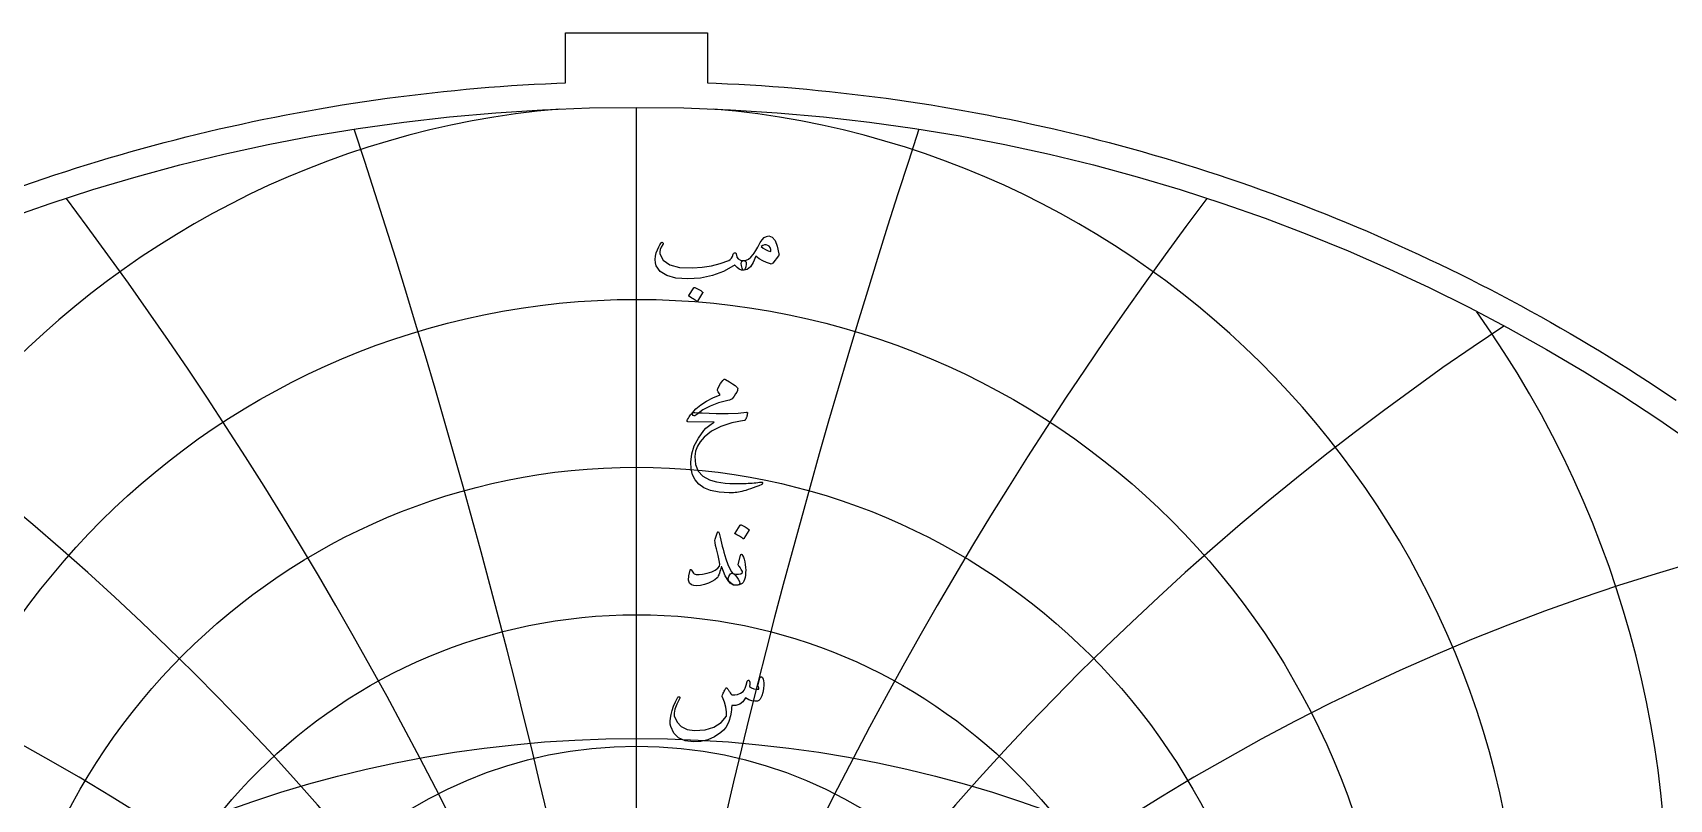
# Model space of a CAD drawing. Header units: millimetres. Extents: x -62 to 62, y -62 to 63.
# Drawn here: x -20.1 to 34.3, y 37.7 to 63.2 of the extents above; entities that cross this region are included whole.
import ezdxf

# ---------------------------------------------------------------- set-up
doc = ezdxf.new("R2010")
doc.units = ezdxf.units.MM
for name, color, linetype in [('CUT_OUTER', 1, 'Continuous'), ('ENGRAVE', 7, 'Continuous'), ('ENGRAVE_FINE', 8, 'Continuous'), ('TEXT', 5, 'Continuous')]:
    doc.layers.add(name, color=color, linetype=linetype)

msp = doc.modelspace()

# ---------------------------------------------------------------- linework, layer by layer
at = {"layer": 'CUT_OUTER'}
msp.add_lwpolyline([(-20.4003, 58.1372), (-20.0432, 58.2612), (-19.6853, 58.3831), (-19.3267, 58.5028), (-18.9674, 58.6203), (-18.6073, 58.7356), (-18.2466, 58.8486), (-17.8852, 58.9595), (-17.5231, 59.0681), (-17.1603, 59.1745), (-16.7969, 59.2787), (-16.4328, 59.3807), (-16.0682, 59.4804), (-15.7029, 59.5778), (-15.3371, 59.6731), (-14.9706, 59.7661), (-14.6036, 59.8568), (-14.2361, 59.9453), (-13.868, 60.0315), (-13.4994, 60.1154), (-13.1303, 60.1971), (-12.7606, 60.2766), (-12.3906, 60.3537), (-12.02, 60.4286), (-11.649, 60.5012), (-11.2775, 60.5716), (-10.9057, 60.6396), (-10.5334, 60.7054), (-10.1607, 60.7689), (-9.7876, 60.8301), (-9.4142, 60.889), (-9.0404, 60.9456), (-8.6663, 61), (-8.2919, 61.052), (-7.9171, 61.1017), (-7.542, 61.1491), (-7.1667, 61.1943), (-6.7911, 61.2371), (-6.4152, 61.2776), (-6.0391, 61.3158), (-5.6627, 61.3517), (-5.2862, 61.3853), (-4.9094, 61.4166), (-4.5325, 61.4456), (-4.1554, 61.4722), (-3.7781, 61.4966), (-3.4007, 61.5186), (-3.0232, 61.5383), (-2.6455, 61.5557), (-2.3625, 61.567), (-2.3625, 63.2325), (2.3625, 63.2325), (2.3625, 61.567), (2.6455, 61.5557), (3.0232, 61.5383), (3.4007, 61.5186), (3.7781, 61.4966), (4.1554, 61.4722), (4.5325, 61.4456), (4.9094, 61.4166), (5.2862, 61.3853), (5.6627, 61.3517), (6.0391, 61.3158), (6.4152, 61.2776), (6.7911, 61.2371), (7.1667, 61.1943), (7.542, 61.1491), (7.9171, 61.1017), (8.2919, 61.052), (8.6663, 61), (9.0404, 60.9456), (9.4142, 60.889), (9.7876, 60.8301), (10.1607, 60.7689), (10.5334, 60.7054), (10.9057, 60.6396), (11.2775, 60.5716), (11.649, 60.5012), (12.02, 60.4286), (12.3906, 60.3537), (12.7606, 60.2766), (13.1303, 60.1971), (13.4994, 60.1154), (13.868, 60.0315), (14.2361, 59.9453), (14.6036, 59.8568), (14.9706, 59.7661), (15.3371, 59.6731), (15.7029, 59.5778), (16.0682, 59.4804), (16.4328, 59.3807), (16.7969, 59.2787), (17.1603, 59.1745), (17.5231, 59.0681), (17.8852, 58.9595), (18.2466, 58.8486), (18.6073, 58.7356), (18.9674, 58.6203), (19.3267, 58.5028), (19.6853, 58.3831), (20.0432, 58.2612), (20.4003, 58.1372), (20.7566, 58.0109), (21.1122, 57.8824), (21.4669, 57.7518), (21.8209, 57.619), (22.174, 57.484), (22.5263, 57.3469), (22.8778, 57.2076), (23.2284, 57.0661), (23.5781, 56.9225), (23.9269, 56.7768), (24.2748, 56.6289), (24.6218, 56.4789), (24.9679, 56.3267), (25.3131, 56.1725), (25.6573, 56.0161), (26.0005, 55.8576), (26.3427, 55.697), (26.684, 55.5344), (27.0242, 55.3696), (27.3635, 55.2027), (27.7017, 55.0338), (28.0388, 54.8628), (28.3749, 54.6897), (28.71, 54.5146), (29.0439, 54.3374), (29.3768, 54.1581), (29.7085, 53.9769), (30.0392, 53.7936), (30.3687, 53.6082), (30.6971, 53.4209), (31.0243, 53.2315), (31.3503, 53.0402), (31.6752, 52.8468), (31.9988, 52.6515), (32.3213, 52.4541), (32.6425, 52.2548), (32.9625, 52.0535), (33.2813, 51.8503), (33.5988, 51.6451), (33.9151, 51.438), (34.2301, 51.2289), (34.5438, 51.0179)], dxfattribs=at)
at = {"layer": 'ENGRAVE'}
msp.add_lwpolyline([(0, -60.75), (0, 60.75)], dxfattribs=at)
for centre, radius in [((0, 0), 60.75), ((0, 29.209), 25.158), ((0, 27.4776), 21.3096), ((0, 26.1007), 17.781), ((0, 0), 39.7663), ((0, 25.0159), 14.4968)]:
    msp.add_circle(centre, radius, dxfattribs=at)
for centre, radius, start, end in [((0, 31.3822), 29.4257, 95.00297, 84.99703), ((0, 34.1219), 34.2492, 144.62105, 35.37895), ((0, 37.6103), 39.822, 166.67757, 13.32243), ((0, 42.1223), 46.4306, 183.5108, 356.4892)]:
    msp.add_arc(centre, radius, start, end, dxfattribs=at)
at = {"layer": 'ENGRAVE_FINE'}
for centre, radius, start, end in [((-261.386, -23.2997), 265.4183, 2.720215, 18.295689), ((-261.386, -23.2997), 265.4183, 2.720215, 18.295689), ((261.386, -23.2997), 265.4183, 161.704311, 177.279785), ((261.386, -23.2997), 265.4183, 161.704311, 177.279785), ((-126.6296, -23.2997), 134.7564, 5.479245, 36.957699), ((-126.6296, -23.2997), 134.7564, 5.479245, 36.957699), ((126.6296, -23.2997), 134.7564, 143.042301, 174.520755), ((126.6296, -23.2997), 134.7564, 143.042301, 174.520755), ((-79.8292, -23.2997), 92.1788, 8.318056, 56.401004), ((-79.8292, -23.2997), 92.1788, 8.318056, 56.401004), ((79.8292, -23.2997), 92.1788, 123.598996, 171.681944), ((79.8292, -23.2997), 92.1788, 123.598996, 171.681944), ((-54.9272, -23.2997), 71.7024, 11.282167, 77.140586), ((-54.9272, -23.2997), 71.7024, 11.282167, 77.140586), ((54.9272, -23.2997), 71.7024, 102.859414, 168.717833), ((54.9272, -23.2997), 71.7024, 102.859414, 168.717833)]:
    msp.add_arc(centre, radius, start, end, dxfattribs=at)
at = {"layer": 'TEXT'}
for points in [[(0.8191, 56.2447), (0.8319, 56.2587), (0.8452, 56.2645), (0.8589, 56.2623), (0.873, 56.2519), (0.8838, 56.2385), (0.8874, 56.2232), (0.8838, 56.2061), (0.873, 56.1873), (0.8182, 56.1024), (0.7832, 56.0238), (0.7679, 55.9515), (0.7724, 55.8855), (0.8849, 55.6686), (1.1039, 55.5172), (1.4292, 55.4314), (1.861, 55.4112), (2.1815, 55.4348), (2.4889, 55.484), (2.7833, 55.5588), (3.0646, 55.6591), (3.1142, 55.6885), (3.1553, 55.7337), (3.1879, 55.7945), (3.2119, 55.8711), (3.22, 55.8929), (3.2335, 55.9079), (3.2523, 55.9162), (3.2766, 55.9178), (3.2939, 55.9104), (3.3062, 55.8954), (3.3136, 55.8727), (3.3161, 55.8424), (3.3329, 55.7674), (3.3799, 55.7112), (3.4569, 55.674), (3.564, 55.6555), (3.6026, 55.647), (3.6287, 55.625), (3.6421, 55.5895), (3.643, 55.5406), (3.63, 55.4494), (3.6125, 55.3843), (3.5905, 55.3452), (3.564, 55.3322), (3.4852, 55.3425), (3.4104, 55.3735), (3.3397, 55.4252), (3.273, 55.4975), (3.2674, 55.5004), (3.2577, 55.4984), (3.244, 55.4914), (3.2263, 55.4795), (2.8913, 55.2909), (2.5257, 55.1561), (2.1296, 55.0753), (1.703, 55.0484), (1.3087, 55.0753), (1.0024, 55.1561), (0.7841, 55.2909), (0.6539, 55.4795), (0.6242, 55.5848), (0.6144, 55.6924), (0.6242, 55.8022), (0.6539, 55.9142), (0.6938, 56.0184), (0.7347, 56.1082), (0.7765, 56.1837), (0.8191, 56.2447)], [(4.3975, 56.4747), (4.51, 56.4347), (4.6032, 56.322), (4.6771, 56.1365), (4.7316, 55.8783), (4.7337, 55.8597), (4.7325, 55.8433), (4.7283, 55.8291), (4.7209, 55.8172), (4.5233, 55.5693), (4.5096, 55.5543), (4.4936, 55.5451), (4.4754, 55.5417), (4.455, 55.5442), (4.3207, 55.59), (4.1945, 55.6484), (4.0764, 55.7193), (3.9664, 55.8028), (3.8777, 55.5969), (3.7805, 55.4499), (3.6747, 55.3616), (3.5604, 55.3322), (3.5476, 55.3369), (3.5344, 55.3511), (3.5207, 55.3746), (3.5065, 55.4076), (3.4847, 55.4894), (3.4769, 55.5549), (3.4829, 55.6043), (3.5029, 55.6376), (3.5146, 55.6454), (3.5281, 55.651), (3.5433, 55.6544), (3.5604, 55.6555), (3.6421, 55.6695), (3.7221, 55.7076), (3.8002, 55.7701), (3.8766, 55.8567), (3.91, 55.907), (3.9601, 55.9897), (4.0268, 56.1046), (4.1101, 56.2519), (4.1752, 56.3494), (4.2448, 56.419), (4.3189, 56.4608), (4.3975, 56.4747)], [(4.1388, 56.1226), (4.2062, 56.0665), (4.2825, 56.0202), (4.3679, 55.9838), (4.4622, 55.9573), (4.457, 56.0281), (4.4379, 56.0858), (4.4049, 56.1305), (4.358, 56.1621), (4.3039, 56.1785), (4.2493, 56.1774), (4.1943, 56.1587), (4.1388, 56.1226)], [(1.9077, 54.7538), (1.9122, 54.7583), (1.9185, 54.7609), (1.9266, 54.7618), (1.9365, 54.7609), (2.0063, 54.7327), (2.0721, 54.6981), (2.1339, 54.6572), (2.1916, 54.6101), (2.1972, 54.6029), (2.1997, 54.5957), (2.199, 54.5885), (2.1952, 54.5813), (2.0263, 54.3083), (2.02, 54.3018), (2.0119, 54.3002), (2.0021, 54.3035), (1.9904, 54.3119), (1.9803, 54.319), (1.9643, 54.3298), (1.9426, 54.3442), (1.9149, 54.3622), (1.881, 54.3837), (1.8404, 54.4089), (1.793, 54.4376), (1.7389, 54.4699), (1.7317, 54.4753), (1.7281, 54.4807), (1.7281, 54.4861), (1.7317, 54.4915)], [(3.0323, 51.0064), (2.7184, 50.9244), (2.4413, 50.8187), (2.201, 50.6891), (1.9976, 50.5357), (1.9664, 50.5122), (1.9374, 50.4989), (1.9107, 50.496), (1.8862, 50.5034), (1.8577, 50.5373), (1.8619, 50.5851), (1.899, 50.6469), (1.9688, 50.7226), (2.1339, 50.8595), (2.3236, 50.983), (2.538, 51.0931), (2.7772, 51.1896), (2.7089, 51.2902), (2.6961, 51.3154), (2.6901, 51.3405), (2.6907, 51.3657), (2.6981, 51.3908), (2.7464, 51.4867), (2.7907, 51.566), (2.8309, 51.6286), (2.867, 51.6746), (2.8901, 51.6964), (2.9128, 51.7079), (2.935, 51.709), (2.9568, 51.6998), (3.0832, 51.6284), (3.1895, 51.5615), (3.2755, 51.499), (3.3413, 51.4411), (3.354, 51.4225), (3.3601, 51.3989), (3.3594, 51.3704), (3.352, 51.3369), (3.3289, 51.2846), (3.2918, 51.2211), (3.2409, 51.1463), (3.176, 51.0603), (3.1589, 51.0475), (3.1293, 51.0342), (3.0871, 51.0205), (3.0323, 51.0064)], [(2.1844, 50.5896), (2.6454, 50.5735), (3.044, 50.5717), (3.3801, 50.5842), (3.6538, 50.6112), (3.6622, 50.6122), (3.6695, 50.6116), (3.6757, 50.6095), (3.6808, 50.6058), (3.6845, 50.6008), (3.6866, 50.5946), (3.6872, 50.5873), (3.6862, 50.5789), (3.6791, 50.5461), (3.6722, 50.516), (3.6656, 50.4886), (3.6592, 50.4639), (3.653, 50.4419), (3.6471, 50.4226), (3.6414, 50.406), (3.6359, 50.392), (3.6242, 50.3698), (3.6107, 50.3534), (3.5954, 50.3429), (3.5784, 50.3381), (3.1634, 50.2629), (2.8023, 50.145), (2.4952, 49.9845), (2.2419, 49.7813), (2.1139, 49.6351), (2.0209, 49.4804), (1.963, 49.3171), (1.9401, 49.1454), (1.9621, 48.8757), (2.0497, 48.6558), (2.2028, 48.4859), (2.4215, 48.3657), (2.5349, 48.3294), (2.6595, 48.2993), (2.7954, 48.2755), (2.9425, 48.2579), (3.1005, 48.2465), (3.2694, 48.2409), (3.449, 48.2411), (3.6394, 48.2472), (3.7071, 48.251), (3.7737, 48.2553), (3.8392, 48.26), (3.9035, 48.2651), (3.9663, 48.2707), (4.027, 48.2768), (4.0857, 48.2833), (4.1424, 48.2903), (4.1597, 48.2912), (4.1721, 48.2867), (4.1795, 48.2768), (4.182, 48.2615), (4.1806, 48.2438), (4.1766, 48.2301), (4.1698, 48.2204), (4.1604, 48.2148), (4.0589, 48.1719), (3.9628, 48.1331), (3.8721, 48.0983), (3.7868, 48.0675), (3.707, 48.0406), (3.6332, 48.0172), (3.5651, 47.9975), (3.5029, 47.9813), (3.4444, 47.9694), (3.3875, 47.9589), (3.3322, 47.9496), (3.2784, 47.9418), (3.2259, 47.9357), (3.1746, 47.9319), (3.1245, 47.9303), (3.0754, 47.931), (2.7404, 47.9571), (2.461, 48.0136), (2.2374, 48.1008), (2.0694, 48.2184), (1.9461, 48.3655), (1.8601, 48.5373), (1.8114, 48.7338), (1.8, 48.9549), (1.8352, 49.2293), (1.9194, 49.4956), (2.0526, 49.7539), (2.2347, 50.004), (2.3059, 50.0797), (2.3865, 50.1522), (2.4765, 50.2216), (2.576, 50.2878), (1.7066, 50.295), (1.6857, 50.304), (1.6769, 50.3202), (1.6803, 50.3435), (1.6958, 50.3741), (1.725, 50.4185), (1.7515, 50.4585), (1.7753, 50.494), (1.7964, 50.525), (1.8148, 50.5512), (1.8305, 50.5726), (1.8435, 50.589), (1.8539, 50.6004), (1.8772, 50.6024), (1.9401, 50.6013), (2.0425, 50.597), (2.1844, 50.5896)], [(3.4472, 46.859), (3.4517, 46.8634), (3.458, 46.8661), (3.4661, 46.867), (3.476, 46.8661), (3.5458, 46.8378), (3.6116, 46.8033), (3.6734, 46.7624), (3.7311, 46.7152), (3.7367, 46.7081), (3.7391, 46.7009), (3.7385, 46.6937), (3.7347, 46.6865), (3.5658, 46.4135), (3.5595, 46.4069), (3.5514, 46.4054), (3.5415, 46.4087), (3.5299, 46.417), (3.5198, 46.4242), (3.5038, 46.435), (3.482, 46.4494), (3.4544, 46.4673), (3.4205, 46.4889), (3.3799, 46.5141), (3.3325, 46.5428), (3.2784, 46.5751), (3.2712, 46.5805), (3.2676, 46.5859), (3.2676, 46.5913), (3.2712, 46.5967)], [(2.7538, 46.55), (2.7745, 46.4558), (2.7969, 46.36), (2.8212, 46.2627), (2.8472, 46.1638), (2.8751, 46.0628), (2.9047, 45.9594), (2.9362, 45.8535), (2.9694, 45.7452), (3.0365, 45.5503), (3.0978, 45.4039), (3.1533, 45.306), (3.2029, 45.2566), (3.2463, 45.2272), (3.2901, 45.1856), (3.3343, 45.132), (3.379, 45.0662), (3.4212, 44.9847), (3.4329, 44.9234), (3.414, 44.8823), (3.3646, 44.8614), (3.205, 44.8776), (3.0637, 44.9835), (2.9409, 45.1793), (2.8365, 45.465), (2.8342, 45.4697), (2.8311, 45.4731), (2.827, 45.4751), (2.8221, 45.4758), (2.8185, 45.4751), (2.8149, 45.4731), (2.8113, 45.4697), (2.8077, 45.465), (2.7976, 45.4187), (2.7853, 45.3698), (2.7707, 45.3181), (2.7538, 45.2638), (2.7354, 45.2124), (2.7161, 45.1695), (2.6959, 45.1351), (2.6748, 45.1093), (2.5989, 45.043), (2.5041, 44.9844), (2.3905, 44.9335), (2.258, 44.8901), (2.1233, 44.858), (2.0065, 44.8443), (1.9077, 44.849), (1.8269, 44.8722), (1.7577, 44.9301), (1.7263, 45.032), (1.7326, 45.178), (1.7766, 45.368), (1.7809, 45.3743), (1.7865, 45.3787), (1.7935, 45.3814), (1.8018, 45.3823), (1.8116, 45.3812), (1.8197, 45.3778), (1.826, 45.3722), (1.8305, 45.3644), (1.8476, 45.3246), (1.8664, 45.2916), (1.8871, 45.2654), (1.9095, 45.2458), (1.9796, 45.2198), (2.0748, 45.2135), (2.1952, 45.227), (2.3407, 45.2602), (2.4958, 45.31), (2.6164, 45.3662), (2.7024, 45.4286), (2.7538, 45.4973), (2.7624, 45.5669), (2.7484, 45.6859), (2.7121, 45.8543), (2.6532, 46.0721), (2.6249, 46.1869), (2.6083, 46.2796), (2.6034, 46.3504), (2.6101, 46.3991), (2.6784, 46.5931), (2.6858, 46.6135), (2.6937, 46.6281), (2.702, 46.6369), (2.7107, 46.6398), (2.7215, 46.6342), (2.7323, 46.6173), (2.7431, 46.5893), (2.7538, 46.55)], [(3.4796, 45.3895), (3.4585, 45.4248), (3.4383, 45.4551), (3.4189, 45.4805), (3.4005, 45.5009), (3.3873, 45.5184), (3.3799, 45.5386), (3.3783, 45.5615), (3.3826, 45.5871), (3.458, 45.8602), (3.4686, 45.884), (3.4823, 45.8907), (3.4991, 45.8804), (3.5191, 45.853), (3.5492, 45.7948), (3.5748, 45.7245), (3.5959, 45.6421), (3.6125, 45.5476), (3.6222, 45.4569), (3.626, 45.368), (3.624, 45.2808), (3.6161, 45.1955), (3.6033, 45.1212), (3.5865, 45.0563), (3.5656, 45.0008), (3.5406, 44.9548), (3.5099, 44.9207), (3.4679, 44.8937), (3.4147, 44.874), (3.3502, 44.8614), (3.2842, 44.8589), (3.2227, 44.8695), (3.1657, 44.8931), (3.1131, 44.9297), (3.0725, 44.9761), (3.0511, 45.0294), (3.0491, 45.0893), (3.0664, 45.156), (3.094, 45.2106), (3.1266, 45.2449), (3.1641, 45.2591), (3.2065, 45.253), (3.3044, 45.2294), (3.3898, 45.227), (3.4625, 45.2456), (3.5227, 45.2853), (3.524, 45.2959), (3.5173, 45.3168), (3.5025, 45.348), (3.4796, 45.3895)], [(4.0993, 41.782), (4.1056, 41.7978), (4.1137, 41.809), (4.1236, 41.8157), (4.1352, 41.818), (4.1503, 41.8162), (4.1631, 41.8108), (4.1736, 41.8018), (4.182, 41.7892), (4.2024, 41.7443), (4.217, 41.6886), (4.2257, 41.6222), (4.2287, 41.5449), (4.2208, 41.4187), (4.1972, 41.2988), (4.1579, 41.1852), (4.1029, 41.0779), (4.084, 41.052), (4.0634, 41.0321), (4.0409, 41.0179), (4.0167, 41.0096), (3.9289, 41.004), (3.8344, 41.0195), (3.7331, 41.0561), (3.6251, 41.1138), (3.5341, 40.9892), (3.4266, 40.9063), (3.3024, 40.8652), (3.1616, 40.8659), (3.157, 40.7901), (3.1504, 40.7172), (3.1417, 40.6473), (3.1311, 40.5803), (3.1184, 40.5157), (3.1037, 40.4532), (3.087, 40.3927), (3.0682, 40.3342), (3.0246, 40.2286), (2.9658, 40.1312), (2.8917, 40.0418), (2.8023, 39.9605), (2.5933, 39.8213), (2.3721, 39.7234), (2.1388, 39.6668), (1.8934, 39.6516), (1.617, 39.689), (1.3985, 39.7872), (1.2379, 39.9459), (1.1353, 40.1653), (1.1214, 40.2444), (1.1191, 40.3378), (1.1286, 40.4455), (1.1497, 40.5677), (1.1836, 40.7015), (1.2314, 40.8407), (1.2932, 40.9854), (1.3688, 41.1354), (1.3749, 41.1448), (1.3823, 41.1515), (1.3911, 41.1556), (1.4012, 41.1569), (1.4113, 41.156), (1.42, 41.1533), (1.4274, 41.1488), (1.4335, 41.1425), (1.4375, 41.1333), (1.4389, 41.1237), (1.4375, 41.1136), (1.4335, 41.103), (1.3374, 40.9034), (1.2754, 40.7393), (1.2476, 40.6106), (1.2539, 40.5174), (1.3446, 40.3119), (1.4874, 40.1626), (1.6823, 40.0694), (1.9293, 40.0324), (2.2747, 40.0544), (2.567, 40.142), (2.8064, 40.2951), (2.9928, 40.5138), (2.9921, 40.658), (2.9685, 40.8102), (2.922, 40.9705), (2.8526, 41.1389), (2.8439, 41.156), (2.8392, 41.1713), (2.8385, 41.1848), (2.8419, 41.1964), (2.8612, 41.2365), (2.8796, 41.2741), (2.8971, 41.3093), (2.9137, 41.3419), (2.9294, 41.3717), (2.9443, 41.3981), (2.9582, 41.4211), (2.9712, 41.4407), (2.9786, 41.449), (2.9865, 41.4524), (2.9948, 41.4508), (3.0035, 41.4443), (3.008, 41.4394), (3.0143, 41.4318), (3.0224, 41.4214), (3.0323, 41.4084), (3.0435, 41.3927), (3.0556, 41.3743), (3.0687, 41.3532), (3.0826, 41.3294), (3.1109, 41.2836), (3.1347, 41.2503), (3.154, 41.2297), (3.1688, 41.2216), (3.2622, 41.2137), (3.3556, 41.2297), (3.449, 41.2694), (3.5424, 41.333), (3.5764, 41.3752), (3.6098, 41.4443), (3.6428, 41.5404), (3.6754, 41.6635), (3.6785, 41.6752), (3.6844, 41.685), (3.6929, 41.6931), (3.7041, 41.6994), (3.7147, 41.7035), (3.7248, 41.7048), (3.7344, 41.7035), (3.7436, 41.6994), (3.7573, 41.677), (3.7625, 41.6347), (3.7591, 41.5728), (3.7472, 41.491), (3.8198, 41.4466), (3.8972, 41.4174), (3.9796, 41.4035), (4.067, 41.4048), (4.0659, 41.4311), (4.0625, 41.4524), (4.0569, 41.4688), (4.049, 41.4803), (4.04, 41.491), (4.0346, 41.5018), (4.0329, 41.5126), (4.0346, 41.5234)]]:
    msp.add_lwpolyline(points, close=True, dxfattribs=at)

doc.saveas('drawing.dxf')
